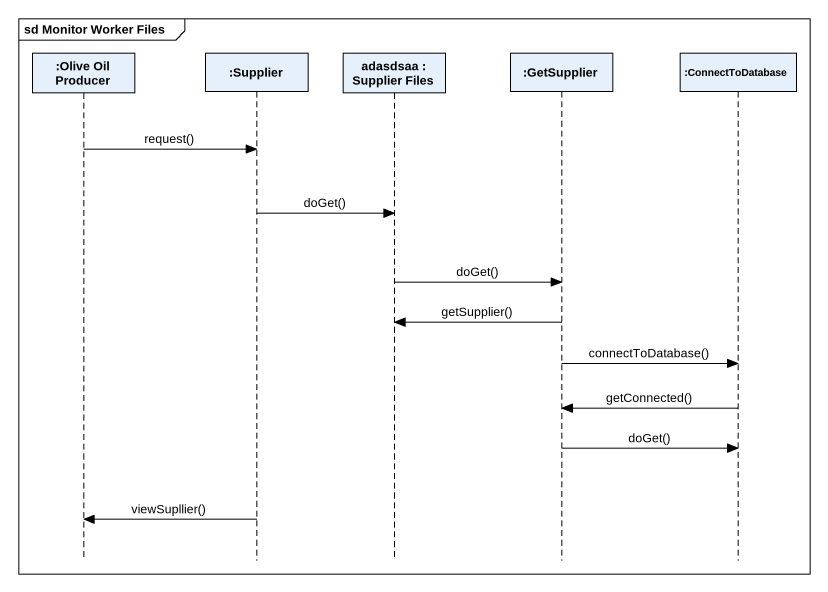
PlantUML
@startuml
mainframe sd Monitor Worker Files
hide footbox
participant ":Olive Oil Producer" as Olive_Oil_Producer
participant ":Supplier" as Supplier
participant "adasdsaa : Supplier Files" as adasdsaa
participant ":GetSupplier" as GetSupplier
participant ":ConnectToDatabase" as ConnectToDatabase

Olive_Oil_Producer -> Supplier : request()
Supplier -> adasdsaa : doGet()
adasdsaa -> GetSupplier : doGet()
GetSupplier -> adasdsaa : getSupplier()
GetSupplier -> ConnectToDatabase : connectToDatabase()
ConnectToDatabase -> GetSupplier : getConnected()
GetSupplier -> ConnectToDatabase : doGet()
Supplier -> Olive_Oil_Producer : viewSupllier()
@enduml
